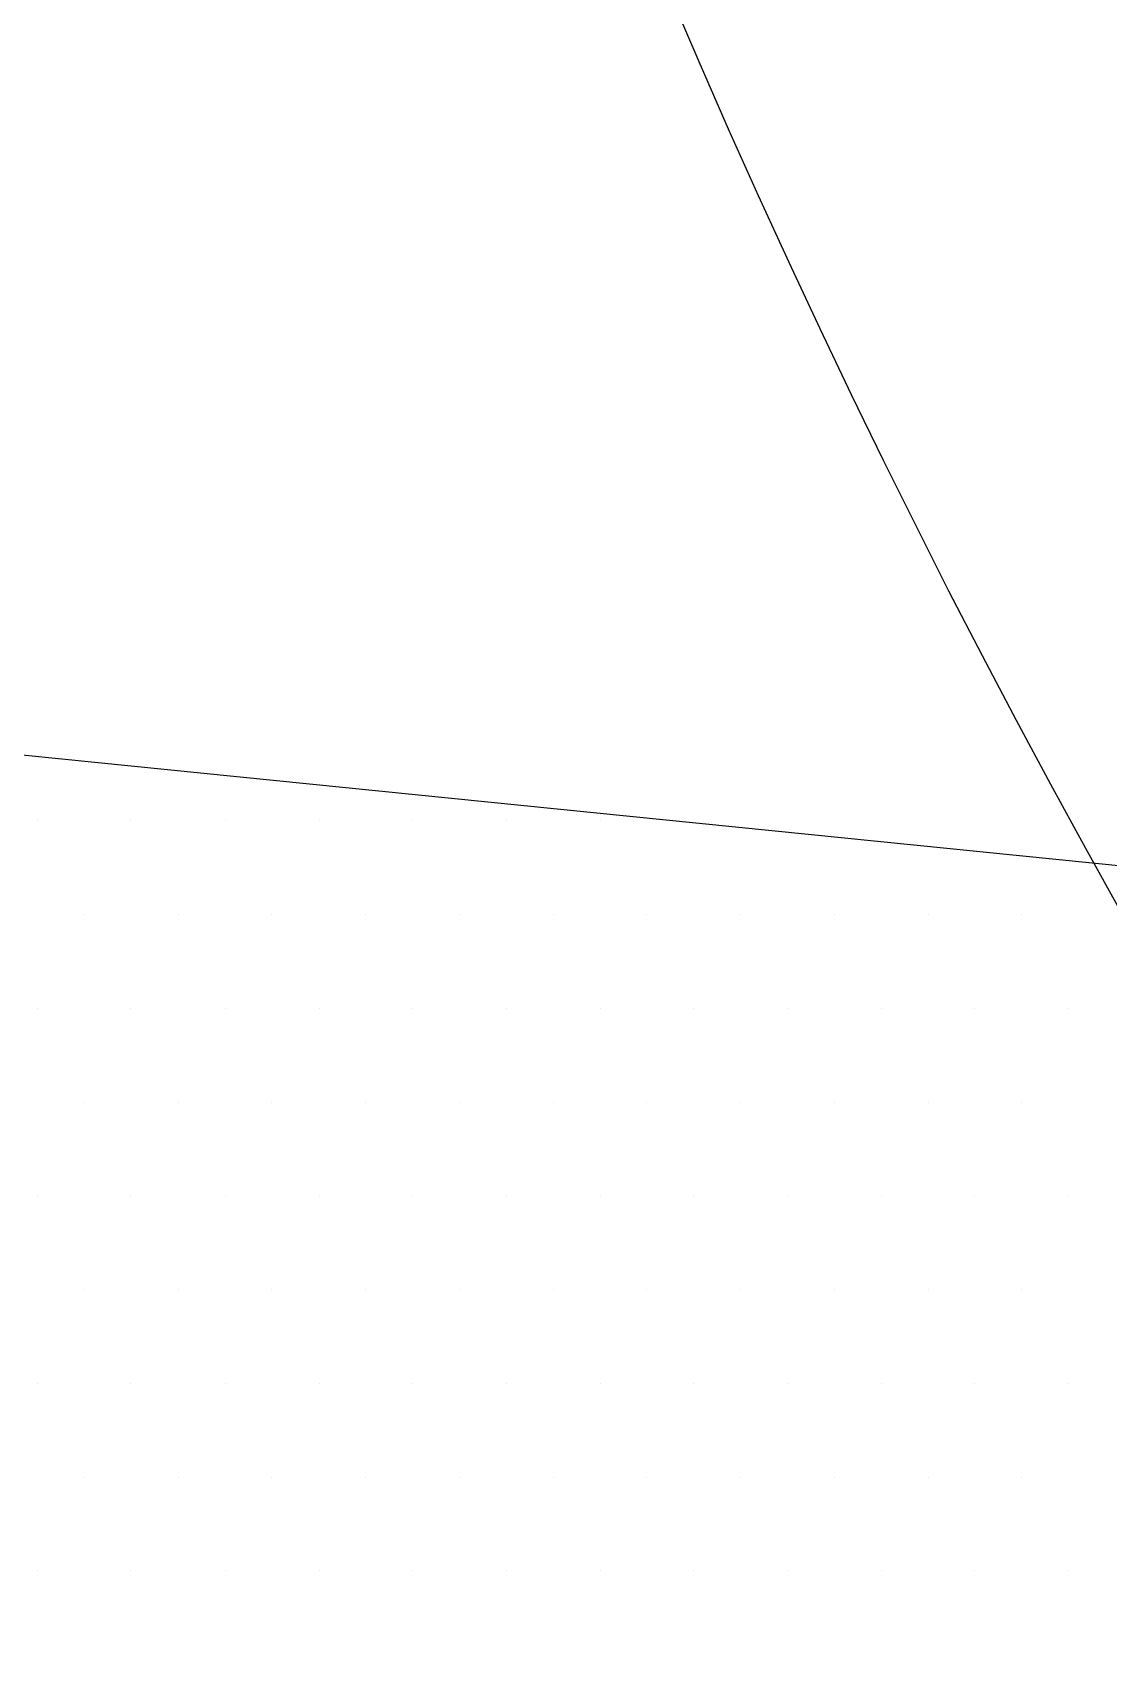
# Model space of a CAD drawing. Header units: metres. Extents: x 9606 to 9900, y 4805 to 4952.
# Drawn here: x 9830.9156 to 9831.042, y 4845.2614 to 4845.452 of the extents above; entities that cross this region are included whole.
import ezdxf

# ---------------------------------------------------------------- set-up
doc = ezdxf.new("R2010")
doc.units = ezdxf.units.M
doc.header["$LTSCALE"] = 2
doc.linetypes.add('CACHEX2', pattern=[0.75, 0.5, -0.25])
for name, color, linetype in [('CARTOUCHE', 7, 'Continuous'), ('LOGO', 4, 'Continuous'), ('rosace', 7, 'Continuous')]:
    doc.layers.add(name, color=color, linetype=linetype)

# ---------------------------------------------------------------- blocks, each defined once
blk = doc.blocks.new('A$C715108E3')
at = {"layer": 'LOGO', "color": 131}
for p, q in [((-19.8354, -18.3761), (-19.8354, -18.3761)), ((-19.7444, -18.3761), (-19.7444, -18.3761)), ((-19.6523, -18.3761), (-19.6523, -18.3761)), ((-19.5603, -18.3761), (-19.5603, -18.3761)), ((-19.469, -18.3761), (-19.469, -18.3761)), ((-19.377, -18.3761), (-19.377, -18.3761)), ((-19.2852, -18.3761), (-19.2852, -18.3761)), ((-19.7899, -18.4684), (-19.7899, -18.4684)), ((-19.6979, -18.4684), (-19.6979, -18.4684)), ((-19.6066, -18.4684), (-19.6066, -18.4684)), ((-19.5146, -18.4684), (-19.5146, -18.4684)), ((-19.4228, -18.4684), (-19.4228, -18.4684)), ((-19.3313, -18.4684), (-19.3313, -18.4684)), ((-19.2395, -18.4684), (-19.2395, -18.4684)), ((-19.1476, -18.4684), (-19.1476, -18.4684)), ((-19.0562, -18.4684), (-19.0562, -18.4684)), ((-18.9643, -18.4684), (-18.9643, -18.4684)), ((-18.8725, -18.4684), (-18.8725, -18.4684)), ((-19.8354, -18.5599), (-19.8354, -18.5599)), ((-19.7444, -18.5599), (-19.7444, -18.5599)), ((-19.6523, -18.5599), (-19.6523, -18.5599)), ((-19.5603, -18.5599), (-19.5603, -18.5599)), ((-19.469, -18.5599), (-19.469, -18.5599)), ((-19.377, -18.5599), (-19.377, -18.5599)), ((-19.2852, -18.5599), (-19.2852, -18.5599)), ((-19.1941, -18.5599), (-19.1941, -18.5599)), ((-19.1019, -18.5599), (-19.1019, -18.5599)), ((-19.0101, -18.5599), (-19.0101, -18.5599)), ((-18.9186, -18.5599), (-18.9186, -18.5599)), ((-18.8268, -18.5599), (-18.8268, -18.5599)), ((-19.7899, -18.6525), (-19.7899, -18.6525)), ((-19.6979, -18.6525), (-19.6979, -18.6525)), ((-19.6066, -18.6525), (-19.6066, -18.6525)), ((-19.5146, -18.6525), (-19.5146, -18.6525)), ((-19.4228, -18.6525), (-19.4228, -18.6525)), ((-19.3313, -18.6525), (-19.3313, -18.6525)), ((-19.2395, -18.6525), (-19.2395, -18.6525)), ((-19.1476, -18.6525), (-19.1476, -18.6525)), ((-19.0562, -18.6525), (-19.0562, -18.6525)), ((-18.9643, -18.6525), (-18.9643, -18.6525)), ((-18.8725, -18.6525), (-18.8725, -18.6525)), ((-19.8354, -18.7438), (-19.8354, -18.7438)), ((-19.7444, -18.7438), (-19.7444, -18.7438)), ((-19.6523, -18.7438), (-19.6523, -18.7438)), ((-19.5603, -18.7438), (-19.5603, -18.7438)), ((-19.469, -18.7438), (-19.469, -18.7438)), ((-19.377, -18.7438), (-19.377, -18.7438)), ((-19.2852, -18.7438), (-19.2852, -18.7438)), ((-19.1941, -18.7438), (-19.1941, -18.7438)), ((-19.1019, -18.7438), (-19.1019, -18.7438)), ((-19.0101, -18.7438), (-19.0101, -18.7438)), ((-18.9186, -18.7438), (-18.9186, -18.7438)), ((-18.8268, -18.7438), (-18.8268, -18.7438)), ((-19.7899, -18.835), (-19.7899, -18.835)), ((-19.6979, -18.835), (-19.6979, -18.835)), ((-19.6066, -18.835), (-19.6066, -18.835)), ((-19.5146, -18.835), (-19.5146, -18.835)), ((-19.4228, -18.835), (-19.4228, -18.835)), ((-19.3313, -18.835), (-19.3313, -18.835)), ((-19.2395, -18.835), (-19.2395, -18.835)), ((-19.1476, -18.835), (-19.1476, -18.835)), ((-19.0562, -18.835), (-19.0562, -18.835)), ((-18.9643, -18.835), (-18.9643, -18.835)), ((-18.8725, -18.835), (-18.8725, -18.835)), ((-19.8354, -18.9276), (-19.8354, -18.9276)), ((-19.7444, -18.9276), (-19.7444, -18.9276)), ((-19.6523, -18.9276), (-19.6523, -18.9276)), ((-19.5603, -18.9276), (-19.5603, -18.9276)), ((-19.469, -18.9276), (-19.469, -18.9276)), ((-19.377, -18.9276), (-19.377, -18.9276)), ((-19.2852, -18.9276), (-19.2852, -18.9276)), ((-19.1941, -18.9276), (-19.1941, -18.9276)), ((-19.1019, -18.9276), (-19.1019, -18.9276)), ((-19.0101, -18.9276), (-19.0101, -18.9276)), ((-18.9186, -18.9276), (-18.9186, -18.9276)), ((-18.8268, -18.9276), (-18.8268, -18.9276)), ((-19.7899, -19.0189), (-19.7899, -19.0189)), ((-19.6979, -19.0189), (-19.6979, -19.0189)), ((-19.6066, -19.0189), (-19.6066, -19.0189)), ((-19.5146, -19.0189), (-19.5146, -19.0189)), ((-19.4228, -19.0189), (-19.4228, -19.0189)), ((-19.3313, -19.0189), (-19.3313, -19.0189)), ((-19.2395, -19.0189), (-19.2395, -19.0189)), ((-19.1476, -19.0189), (-19.1476, -19.0189)), ((-19.0562, -19.0189), (-19.0562, -19.0189)), ((-18.9643, -19.0189), (-18.9643, -19.0189)), ((-18.8725, -19.0189), (-18.8725, -19.0189)), ((-19.8354, -19.1101), (-19.8354, -19.1101)), ((-19.7444, -19.1101), (-19.7444, -19.1101)), ((-19.6523, -19.1101), (-19.6523, -19.1101)), ((-19.5603, -19.1101), (-19.5603, -19.1101)), ((-19.469, -19.1101), (-19.469, -19.1101)), ((-19.377, -19.1101), (-19.377, -19.1101)), ((-19.2852, -19.1101), (-19.2852, -19.1101)), ((-19.1941, -19.1101), (-19.1941, -19.1101)), ((-19.1019, -19.1101), (-19.1019, -19.1101)), ((-19.0101, -19.1101), (-19.0101, -19.1101)), ((-18.9186, -19.1101), (-18.9186, -19.1101)), ((-18.8268, -19.1101), (-18.8268, -19.1101))]:
    blk.add_line(p, q, dxfattribs=at)
blk.add_lwpolyline([(-13.895, -18.9134), (-20.3713, -18.2597), (-20.2455, -18.5991), (-19.5037, -19.9063), (-19.4659, -20.0075), (-15.0643, -20.4719)], dxfattribs=at)
blk = doc.blocks.new('A$C581E6685')
at = {"layer": 'rosace', "color": 32, "linetype": 'CACHEX2', "ltscale": 1.5}
blk.add_ellipse((-38.0538, 23.8138), major_axis=(-19.0311, -3.534), ratio=0.590567, dxfattribs=at)
at = {"layer": 'rosace', "color": 32}
blk.add_ellipse((-37.6144, 23.8499), major_axis=(-13.5768, -4.2839), ratio=0.791971, dxfattribs=at)
at = {"layer": 'CARTOUCHE'}
blk.add_blockref('A$C715108E3', (-31.6739, 36.3189), dxfattribs=at)

msp = doc.modelspace()

# ---------------------------------------------------------------- linework, layer by layer
at = {"layer": 'CARTOUCHE'}
msp.add_rational_spline([(9829.64323, 4848.05468), (9829.64323, 4845.87645), (9829.64323, 4843.69822), (9829.64323, 4842.93022), (9830.41123, 4842.93022), (9839.51909, 4842.93022), (9848.62694, 4842.93022), (9849.39494, 4842.93022), (9849.39494, 4843.69822), (9849.39494, 4845.87645), (9849.39494, 4848.05468), (9849.39494, 4848.82268), (9848.62694, 4848.82268), (9839.51909, 4848.82268), (9830.41123, 4848.82268), (9829.64323, 4848.82268), (9829.64323, 4848.05468)], [1, 1, 1, 0.707106781187, 1, 1, 1, 0.707106781187, 1, 1, 1, 0.707106781187, 1, 1, 1, 0.707106781187, 1], degree=2, knots=[0, 0, 0, 1, 1, 2.570796, 2.570796, 3.570796, 3.570796, 5.141593, 5.141593, 6.141593, 6.141593, 7.712389, 7.712389, 8.712389, 8.712389, 10.283185, 10.283185, 10.283185], dxfattribs=at)

# ---------------------------------------------------------------- block references
at = {"layer": 'CARTOUCHE', "xscale": 0.12, "yscale": 0.12, "zscale": 0.12}
msp.add_blockref('A$C581E6685', (9837.09738, 4843.20633), dxfattribs=at)

doc.saveas('drawing.dxf')
